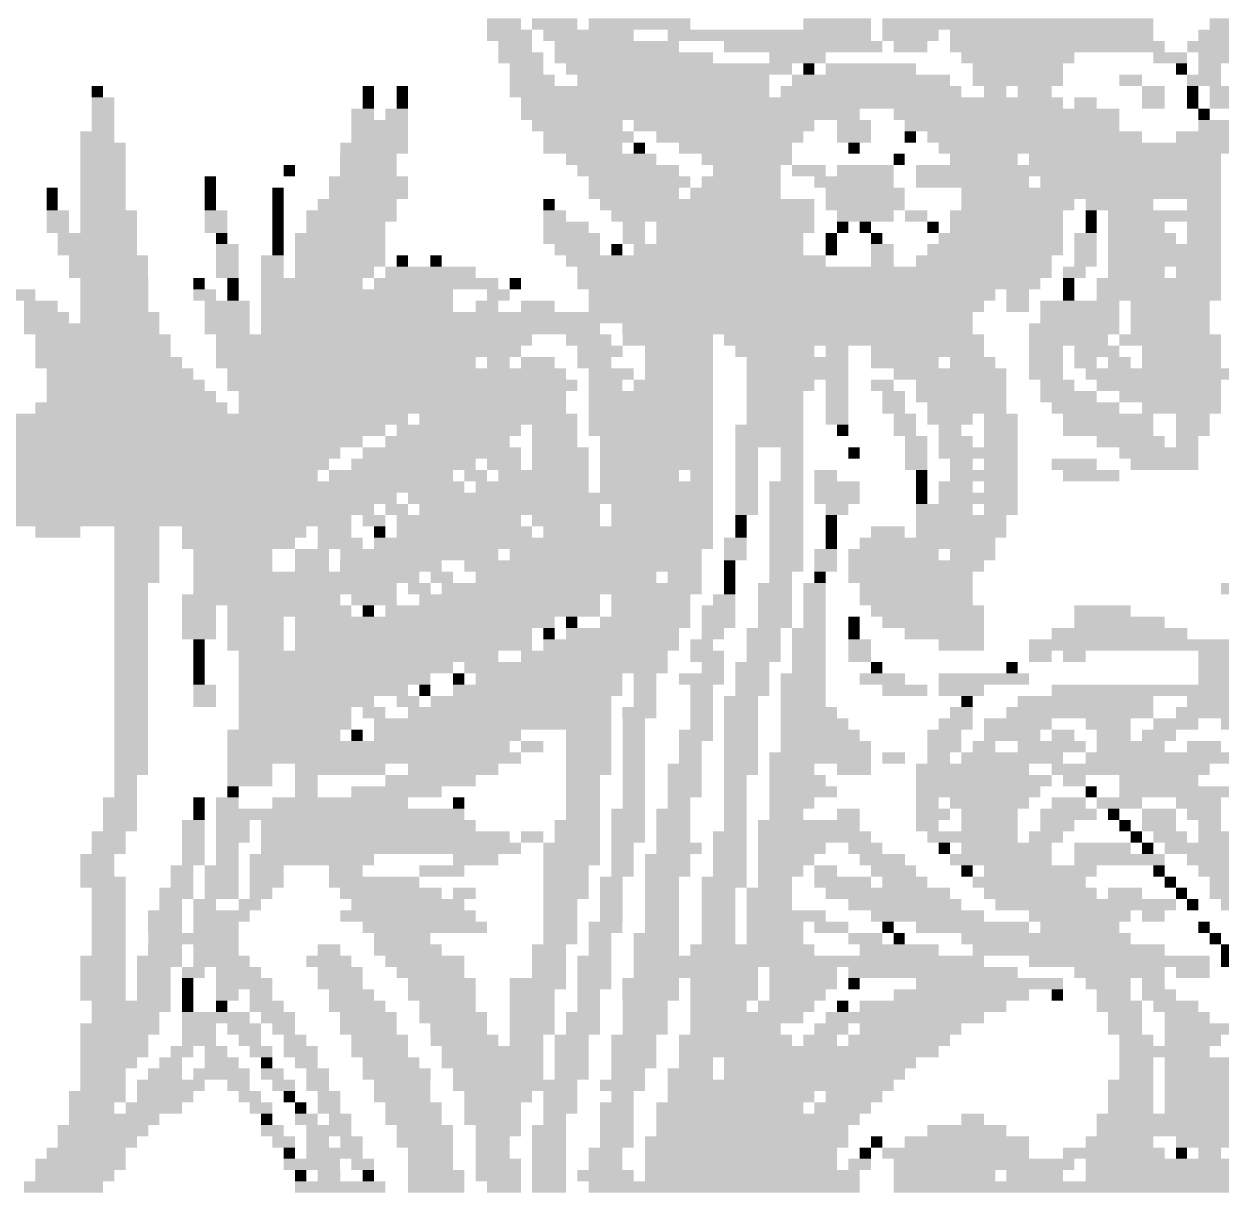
# Model space of a CAD drawing. Extents: x -3 to 225, y 0 to 143.
# Drawn here: x 143.072 to 147.111, y 9.408 to 13.333 of the extents above; entities that cross this region are included whole.
import ezdxf

# ---------------------------------------------------------------- set-up
doc = ezdxf.new("R2010")
doc.units = 0
doc.layers.add('121', color=1, linetype='CONTINUOUS')

# ---------------------------------------------------------------- blocks, each defined once
blk = doc.blocks.new('RECT')
blk.add_solid([(-0.5, -0.5), (0.5, -0.5), (-0.5, 0.5), (0.5, 0.5)])

msp = doc.modelspace()

# ---------------------------------------------------------------- block references
at = {"layer": '121', "yscale": 0.0381}
for p, xscale in [((144.6917, 13.3326), 0.1143), ((144.8632, 13.3326), 0.1524), ((145.1489, 13.3326), 0.3429), ((145.8157, 13.3326), 0.2286), ((146.4253, 13.3326), 0.9144), ((147.1492, 13.3326), 0.1524), ((144.7108, 13.2945), 0.1524), ((144.9775, 13.2945), 0.3048), ((145.5871, 13.2945), 0.6858), ((146.0633, 13.2945), 0.1905), ((146.5396, 13.2945), 0.6858), ((147.1111, 13.2945), 0.1524), ((144.7298, 13.2564), 0.1143), ((145.0727, 13.2564), 0.4191), ((145.7014, 13.2564), 0.5334), ((146.0633, 13.2564), 0.1143), ((146.5586, 13.2564), 0.7239), ((147.073, 13.2564), 0.1524), ((144.7489, 13.2183), 0.1524), ((145.1299, 13.2183), 0.5334), ((145.6823, 13.2183), 0.1905), ((146.4253, 13.2183), 0.381), ((146.9396, 13.2183), 0.1143), ((147.092, 13.2183), 0.1143), ((144.7679, 13.1802), 0.1143), ((145.2823, 13.1802), 0.762), ((145.7204, 13.1802), 0.0381), ((145.93, 13.1802), 0.3048), ((146.4253, 13.1802), 0.3048), ((146.9777, 13.1802), 0.0381), ((147.073, 13.1802), 0.0762), ((144.787, 13.1421), 0.1524), ((145.2632, 13.1421), 0.6477), ((145.93, 13.1421), 0.5334), ((146.4253, 13.1421), 0.3048), ((146.8063, 13.1421), 0.0762), ((147.0539, 13.1421), 0.1143), ((143.3201, 13.104), 0.0381), ((144.2345, 13.104), 0.0381), ((144.3488, 13.104), 0.0381), ((145.1489, 13.104), 0.8763), ((145.93, 13.104), 0.6096), ((146.3491, 13.104), 0.0762), ((146.4824, 13.104), 0.1143), ((146.8825, 13.104), 0.0762), ((147.0158, 13.104), 0.0381), ((147.1111, 13.104), 0.0762), ((143.3392, 13.0659), 0.0762), ((143.3392, 13.0278), 0.0762), ((144.2155, 13.0278), 0.0762), ((144.2345, 13.0659), 0.0381), ((144.3298, 13.0278), 0.0762), ((144.3488, 13.0659), 0.0381), ((145.6633, 13.0659), 1.8288), ((145.3204, 13.0278), 1.143), ((146.3872, 13.0278), 0.762), ((146.6539, 13.0659), 0.0762), ((146.8825, 13.0659), 0.0762), ((147.0158, 13.0659), 0.0381), ((147.0539, 13.0278), 0.0381), ((147.1111, 13.0659), 0.0762), ((143.3392, 12.9897), 0.0762), ((144.2726, 12.9897), 0.1905), ((144.9394, 12.9897), 0.3048), ((145.4347, 12.9897), 0.6096), ((145.8728, 12.9897), 0.1143), ((146.4062, 12.9897), 0.7239), ((147.092, 12.9897), 0.1143), ((143.3201, 12.9516), 0.1143), ((144.2726, 12.9516), 0.1905), ((144.9775, 12.9516), 0.3048), ((145.4537, 12.9516), 0.4953), ((145.8728, 12.9516), 0.1143), ((146.0633, 12.9516), 0.0381), ((146.4824, 12.9516), 0.7239), ((147.0539, 12.9516), 0.1905), ((143.3392, 12.9135), 0.1524), ((144.2536, 12.9135), 0.2286), ((144.9584, 12.9135), 0.2667), ((145.1489, 12.9135), 0.0381), ((145.4728, 12.9135), 0.381), ((145.8728, 12.9135), 0.0381), ((146.6539, 12.9135), 0.9906), ((143.3392, 12.8754), 0.1524), ((144.2345, 12.8754), 0.1905), ((145.0537, 12.8754), 0.3048), ((145.5109, 12.8754), 0.3048), ((146.0252, 12.8754), 0.0381), ((146.311, 12.8754), 0.2286), ((146.7872, 12.8754), 0.6477), ((143.3392, 12.8373), 0.1524), ((143.9678, 12.8373), 0.0381), ((144.2345, 12.8373), 0.1905), ((145.1108, 12.8373), 0.3429), ((145.5109, 12.8373), 0.2286), ((145.7204, 12.8373), 0.1143), ((145.9109, 12.8373), 0.1905), ((146.5967, 12.8373), 1.0287), ((143.3392, 12.7992), 0.1524), ((143.7011, 12.7992), 0.0381), ((144.2345, 12.7992), 0.2667), ((145.1489, 12.7992), 0.3429), ((145.4918, 12.7992), 0.2667), ((145.8728, 12.7992), 0.2667), ((146.2729, 12.7992), 0.381), ((146.8063, 12.7992), 0.6096), ((143.1677, 12.7611), 0.0381), ((143.3392, 12.7611), 0.1524), ((143.7011, 12.7611), 0.0381), ((143.9297, 12.7611), 0.0381), ((144.2345, 12.7611), 0.2667), ((145.1299, 12.7611), 0.3048), ((145.4728, 12.7611), 0.3048), ((145.9109, 12.7611), 0.2667), ((146.6729, 12.7611), 0.8763), ((143.1677, 12.723), 0.0381), ((143.3392, 12.723), 0.1524), ((143.7011, 12.723), 0.0381), ((143.9297, 12.723), 0.0381), ((144.1964, 12.723), 0.2667), ((144.8441, 12.723), 0.0381), ((145.3775, 12.723), 0.7239), ((145.9109, 12.723), 0.2667), ((146.4253, 12.723), 0.381), ((146.7682, 12.723), 0.2286), ((147.0539, 12.723), 0.1143), ((143.1868, 12.6849), 0.0762), ((143.3582, 12.6849), 0.1905), ((143.7202, 12.6849), 0.0762), ((143.9297, 12.6849), 0.0381), ((144.1774, 12.6849), 0.3048), ((144.8632, 12.6849), 0.0762), ((145.3966, 12.6849), 0.6858), ((145.9109, 12.6849), 0.1905), ((146.0824, 12.6849), 0.0762), ((146.3872, 12.6849), 0.381), ((146.6729, 12.6849), 0.0381), ((146.9206, 12.6849), 0.381), ((143.1868, 12.6468), 0.0762), ((143.3582, 12.6468), 0.1905), ((143.7202, 12.6468), 0.0762), ((143.9297, 12.6468), 0.0381), ((144.1583, 12.6468), 0.2667), ((144.9013, 12.6468), 0.1524), ((145.1299, 12.6468), 0.0762), ((145.4728, 12.6468), 0.5334), ((145.8347, 12.6468), 0.0381), ((145.9109, 12.6468), 0.0381), ((146.1395, 12.6468), 0.0381), ((146.3872, 12.6468), 0.381), ((146.6729, 12.6468), 0.0381), ((146.8253, 12.6468), 0.1905), ((147.0539, 12.6468), 0.1143), ((143.3201, 12.6087), 0.2667), ((143.7392, 12.6087), 0.0381), ((143.9297, 12.6087), 0.0381), ((144.1393, 12.6087), 0.3048), ((144.9203, 12.6087), 0.1905), ((145.1299, 12.6087), 0.0762), ((145.4537, 12.6087), 0.4953), ((145.7966, 12.6087), 0.0381), ((145.949, 12.6087), 0.0381), ((146.3681, 12.6087), 0.4191), ((146.6539, 12.6087), 0.0762), ((146.8444, 12.6087), 0.2286), ((147.0539, 12.6087), 0.1143), ((143.3201, 12.5706), 0.2667), ((143.7583, 12.5706), 0.0762), ((143.9297, 12.5706), 0.0381), ((144.1393, 12.5706), 0.3048), ((144.9394, 12.5706), 0.1524), ((145.0727, 12.5706), 0.0381), ((145.4156, 12.5706), 0.5715), ((145.7966, 12.5706), 0.0381), ((145.9681, 12.5706), 0.0762), ((146.3491, 12.5706), 0.4572), ((146.6539, 12.5706), 0.0762), ((146.9206, 12.5706), 0.381), ((143.3582, 12.5325), 0.2667), ((143.7583, 12.5325), 0.0762), ((143.9107, 12.5325), 0.0762), ((144.1393, 12.5325), 0.3048), ((144.3488, 12.5325), 0.0381), ((144.4631, 12.5325), 0.0381), ((145.3394, 12.5325), 0.8763), ((145.9681, 12.5325), 0.0762), ((146.311, 12.5325), 0.4572), ((146.6539, 12.5325), 0.0762), ((146.9206, 12.5325), 0.381), ((143.3582, 12.4944), 0.2667), ((143.7583, 12.4944), 0.0762), ((143.9107, 12.4944), 0.0762), ((144.1202, 12.4944), 0.2667), ((144.4441, 12.4944), 0.3048), ((145.7395, 12.4944), 1.6002), ((146.6158, 12.4944), 0.0762), ((146.8253, 12.4944), 0.1905), ((147.0349, 12.4944), 0.1524), ((143.3773, 12.4563), 0.2286), ((143.663, 12.4563), 0.0381), ((143.7773, 12.4563), 0.0381), ((144.044, 12.4563), 0.3429), ((144.4631, 12.4563), 0.4191), ((144.7298, 12.4563), 0.0381), ((145.7204, 12.4563), 1.5621), ((146.5967, 12.4563), 0.0381), ((146.9015, 12.4563), 0.4191), ((143.0725, 12.4182), 0.0762), ((143.1296, 12.3801), 0.1143), ((143.3773, 12.4182), 0.2286), ((143.3773, 12.3801), 0.2286), ((143.6821, 12.4182), 0.0762), ((143.7583, 12.3801), 0.1524), ((143.7773, 12.4182), 0.0381), ((144.1964, 12.4182), 0.6477), ((144.1964, 12.3801), 0.6477), ((144.6346, 12.3801), 0.0762), ((144.6727, 12.4182), 0.0762), ((144.806, 12.3801), 0.1143), ((145.6633, 12.4182), 1.3716), ((145.6442, 12.3801), 1.3335), ((146.4253, 12.4182), 0.0762), ((146.4253, 12.3801), 0.0762), ((146.6348, 12.3801), 0.2667), ((146.5967, 12.4182), 0.0381), ((146.9015, 12.4182), 0.4191), ((146.9396, 12.3801), 0.2667), ((143.1487, 12.342), 0.1524), ((143.3963, 12.342), 0.2667), ((143.7583, 12.342), 0.1524), ((145.0727, 12.342), 2.4003), ((146.6348, 12.342), 0.2667), ((146.9396, 12.342), 0.2667), ((143.3011, 12.3039), 0.4572), ((143.7583, 12.3039), 0.1524), ((144.4441, 12.3039), 1.143), ((145.6823, 12.3039), 1.1811), ((146.6158, 12.3039), 0.3048), ((146.9396, 12.3039), 0.2667), ((143.3392, 12.2658), 0.4572), ((144.2536, 12.2658), 1.0668), ((144.9775, 12.2658), 0.1524), ((145.2442, 12.2658), 0.3048), ((145.8728, 12.2658), 0.8763), ((146.5967, 12.2658), 0.2667), ((146.9396, 12.2658), 0.3429), ((143.3392, 12.2277), 0.4572), ((144.2345, 12.2277), 1.0287), ((145.0156, 12.2277), 0.1524), ((145.2823, 12.2277), 0.2286), ((145.6061, 12.2277), 0.2667), ((145.8157, 12.2277), 0.0762), ((146.1205, 12.2277), 0.381), ((146.5205, 12.2277), 0.1143), ((146.692, 12.2277), 0.1524), ((146.9777, 12.2277), 0.2667), ((143.3582, 12.1896), 0.4953), ((144.1583, 12.1896), 0.8763), ((144.6727, 12.1896), 0.0762), ((144.806, 12.1896), 0.1143), ((144.9965, 12.1896), 0.1143), ((145.2823, 12.1896), 0.2286), ((145.6823, 12.1896), 0.3429), ((146.0443, 12.1896), 0.2286), ((146.2729, 12.1896), 0.1524), ((146.5205, 12.1896), 0.1143), ((146.6539, 12.1896), 0.0762), ((146.7682, 12.1896), 0.0762), ((146.9777, 12.1896), 0.2667), ((143.3963, 12.1515), 0.4953), ((144.3298, 12.1515), 1.143), ((145.0537, 12.1515), 0.1524), ((145.2823, 12.1515), 0.2286), ((145.6823, 12.1515), 0.3429), ((146.1967, 12.1515), 0.381), ((146.5205, 12.1515), 0.1143), ((146.9015, 12.1515), 0.4953), ((143.4154, 12.1134), 0.5334), ((144.3488, 12.1134), 1.1811), ((145.0346, 12.1134), 0.1143), ((145.2632, 12.1134), 0.2667), ((145.6252, 12.1134), 0.2286), ((145.8157, 12.1134), 0.0762), ((145.9681, 12.1134), 0.0762), ((146.2348, 12.1134), 0.3048), ((146.5586, 12.1134), 0.1143), ((146.9015, 12.1134), 0.4191), ((143.4344, 12.0753), 0.5715), ((144.3488, 12.0753), 1.1049), ((145.187, 12.0753), 0.4191), ((145.6061, 12.0753), 0.1905), ((145.8157, 12.0753), 0.0762), ((146.0062, 12.0753), 0.0762), ((146.2348, 12.0753), 0.3048), ((146.5967, 12.0753), 0.1905), ((146.9396, 12.0753), 0.3429), ((143.4344, 12.0372), 0.6477), ((144.3488, 12.0372), 1.1049), ((145.187, 12.0372), 0.4191), ((145.6061, 12.0372), 0.1905), ((145.8157, 12.0372), 0.0762), ((146.0062, 12.0372), 0.0762), ((146.2538, 12.0372), 0.2667), ((146.6539, 12.0372), 0.2286), ((146.9777, 12.0372), 0.2667), ((143.3011, 11.9991), 2.1336), ((144.6727, 11.9991), 0.5334), ((145.187, 11.9991), 0.4191), ((145.6061, 11.9991), 0.1905), ((145.8157, 11.9991), 0.0762), ((146.0443, 11.9991), 0.0762), ((146.1967, 11.9991), 0.1524), ((146.3681, 11.9991), 0.1143), ((146.7301, 11.9991), 0.3048), ((147.0158, 11.9991), 0.1143), ((143.263, 11.961), 2.0574), ((144.5393, 11.961), 0.4191), ((144.8632, 11.961), 0.1524), ((145.187, 11.961), 0.4191), ((145.5871, 11.961), 0.2286), ((145.8347, 11.961), 0.0381), ((146.0443, 11.961), 0.0762), ((146.1967, 11.961), 0.0762), ((146.3681, 11.961), 0.1143), ((146.7301, 11.961), 0.3048), ((147.0158, 11.961), 0.1143), ((143.2249, 11.9229), 1.9812), ((144.5012, 11.9229), 0.4191), ((144.8632, 11.9229), 0.1524), ((145.2061, 11.9229), 0.381), ((145.5871, 11.9229), 0.2286), ((146.0824, 11.9229), 0.0762), ((146.2157, 11.9229), 0.1143), ((146.3681, 11.9229), 0.1143), ((146.8063, 11.9229), 0.2286), ((146.9968, 11.9229), 0.0762), ((143.263, 11.8848), 1.7526), ((144.4822, 11.8848), 0.5334), ((144.8822, 11.8848), 0.1905), ((145.2061, 11.8848), 0.381), ((145.5109, 11.8848), 0.0762), ((145.6633, 11.8848), 0.0762), ((145.8728, 11.8848), 0.0381), ((146.0824, 11.8848), 0.0762), ((146.2919, 11.8848), 0.2667), ((146.9015, 11.8848), 0.2667), ((143.1868, 11.8467), 1.8288), ((144.3869, 11.8467), 0.4191), ((144.6917, 11.8467), 0.1143), ((144.8822, 11.8467), 0.1905), ((145.2061, 11.8467), 0.381), ((145.5109, 11.8467), 0.0762), ((145.6633, 11.8467), 0.0762), ((146.0824, 11.8467), 0.0762), ((146.2348, 11.8467), 0.0762), ((146.3681, 11.8467), 0.1143), ((146.6158, 11.8467), 0.1524), ((146.9206, 11.8467), 0.2286), ((143.1106, 11.8086), 1.905), ((144.3107, 11.8086), 0.4191), ((144.5965, 11.8086), 0.0762), ((144.8251, 11.8086), 0.3048), ((145.1489, 11.8086), 0.2667), ((145.3585, 11.8086), 0.0762), ((145.5109, 11.8086), 0.0762), ((145.6633, 11.8086), 0.0762), ((145.7776, 11.8086), 0.0762), ((146.1014, 11.8086), 0.0381), ((146.311, 11.8086), 0.2286), ((146.6729, 11.8086), 0.1905), ((143.3582, 11.7705), 2.4003), ((144.787, 11.7705), 0.381), ((145.2061, 11.7705), 0.381), ((145.5109, 11.7705), 0.0762), ((145.6442, 11.7705), 0.1143), ((145.8157, 11.7705), 0.1524), ((146.1014, 11.7705), 0.0381), ((146.2157, 11.7705), 0.1143), ((146.3681, 11.7705), 0.1143), ((143.263, 11.7324), 2.1336), ((143.2249, 11.6943), 2.0574), ((144.3298, 11.6943), 0.0762), ((144.8822, 11.7324), 1.0287), ((144.7108, 11.6943), 0.6096), ((145.2251, 11.6943), 0.3429), ((145.5109, 11.7324), 0.0762), ((145.5109, 11.6943), 0.0762), ((145.6442, 11.7324), 0.1143), ((145.6442, 11.6943), 0.1143), ((145.8157, 11.7324), 0.1524), ((145.8157, 11.6943), 0.0762), ((146.1014, 11.7324), 0.0381), ((146.1776, 11.6943), 0.1905), ((146.2919, 11.7324), 0.2667), ((146.3681, 11.6943), 0.1143), ((143.1868, 11.6562), 1.9812), ((144.2536, 11.6562), 0.0762), ((144.5393, 11.6562), 0.4191), ((144.9013, 11.6562), 0.2286), ((145.2251, 11.6562), 0.3429), ((145.4918, 11.6562), 0.0381), ((145.6442, 11.6562), 0.1143), ((145.7966, 11.6562), 0.0381), ((146.2348, 11.6562), 0.3048), ((143.1868, 11.6181), 0.1524), ((143.4535, 11.6181), 0.1524), ((143.8154, 11.6181), 0.4191), ((144.1202, 11.6181), 0.1143), ((144.2726, 11.6181), 0.0381), ((144.5584, 11.6181), 0.4572), ((145.1108, 11.6181), 0.5715), ((145.4918, 11.6181), 0.0381), ((145.6442, 11.6181), 0.1143), ((145.7966, 11.6181), 0.0381), ((145.9871, 11.6181), 0.1143), ((146.2348, 11.6181), 0.3048), ((143.4535, 11.58), 0.1524), ((143.7964, 11.58), 0.381), ((144.1393, 11.58), 0.1524), ((144.8251, 11.58), 1.143), ((145.4728, 11.58), 0.0762), ((145.6442, 11.58), 0.1143), ((145.7966, 11.58), 0.0381), ((146.1205, 11.58), 0.4572), ((143.4535, 11.5419), 0.1524), ((143.7773, 11.5419), 0.2667), ((144.044, 11.5419), 0.1143), ((144.406, 11.5419), 0.5334), ((145.0346, 11.5419), 0.6477), ((145.4728, 11.5419), 0.0762), ((145.6442, 11.5419), 0.1143), ((145.7776, 11.5419), 0.0762), ((146.0062, 11.5419), 0.3048), ((146.2729, 11.5419), 0.1524), ((143.4535, 11.5038), 0.1524), ((143.7773, 11.5038), 0.2667), ((144.044, 11.5038), 0.1143), ((144.3107, 11.5038), 0.3429), ((144.9584, 11.5038), 0.8001), ((145.4537, 11.5038), 0.0381), ((145.6442, 11.5038), 0.1143), ((145.7776, 11.5038), 0.0762), ((146.0824, 11.5038), 0.4572), ((143.4535, 11.4657), 0.1524), ((144.025, 11.4657), 0.762), ((144.4822, 11.4657), 0.0762), ((144.9013, 11.4657), 0.6096), ((145.3013, 11.4657), 0.1143), ((145.4537, 11.4657), 0.0381), ((145.6252, 11.4657), 0.0762), ((145.7585, 11.4657), 0.0381), ((146.0633, 11.4657), 0.4191), ((143.4344, 11.4276), 0.1143), ((143.9869, 11.4276), 0.6858), ((144.406, 11.4276), 0.0762), ((144.9203, 11.4276), 0.8763), ((145.4537, 11.4276), 0.0381), ((145.6061, 11.4276), 0.1143), ((145.7395, 11.4276), 0.0762), ((146.0824, 11.4276), 0.381), ((148.0255, 11.4276), 1.8288), ((143.4344, 11.3895), 0.1143), ((143.8726, 11.3895), 0.5334), ((144.2536, 11.3895), 0.1524), ((144.7108, 11.3895), 0.6096), ((145.187, 11.3895), 0.2667), ((145.4347, 11.3895), 0.0762), ((145.6061, 11.3895), 0.1143), ((145.7395, 11.3895), 0.0762), ((146.0824, 11.3895), 0.381), ((143.4344, 11.3514), 0.1143), ((143.663, 11.3514), 0.1143), ((143.9678, 11.3514), 0.4191), ((144.2345, 11.3514), 0.0381), ((144.6536, 11.3514), 0.7239), ((145.187, 11.3514), 0.2667), ((145.4156, 11.3514), 0.1143), ((145.6061, 11.3514), 0.1143), ((145.7395, 11.3514), 0.0762), ((146.1205, 11.3514), 0.381), ((146.711, 11.3514), 0.1905), ((143.4344, 11.3133), 0.1143), ((143.663, 11.3133), 0.1143), ((143.8535, 11.3133), 0.1905), ((144.425, 11.3133), 0.8763), ((144.9203, 11.3133), 0.0381), ((145.168, 11.3133), 0.3048), ((145.4156, 11.3133), 0.1143), ((145.6061, 11.3133), 0.1143), ((145.7395, 11.3133), 0.0762), ((145.8728, 11.3133), 0.0381), ((146.1395, 11.3133), 0.3429), ((146.7682, 11.3133), 0.3048), ((143.4344, 11.2752), 0.1143), ((143.663, 11.2752), 0.1143), ((143.8535, 11.2752), 0.1905), ((144.3869, 11.2752), 0.8001), ((144.8441, 11.2752), 0.0381), ((145.0918, 11.2752), 0.381), ((145.3966, 11.2752), 0.0762), ((145.568, 11.2752), 0.1143), ((145.7204, 11.2752), 0.1143), ((145.8728, 11.2752), 0.0381), ((146.1776, 11.2752), 0.2667), ((146.7682, 11.2752), 0.4572), ((143.4344, 11.2371), 0.1143), ((143.663, 11.2371), 0.0381), ((143.8535, 11.2371), 0.1905), ((144.3869, 11.2371), 0.8001), ((145.0537, 11.2371), 0.4572), ((145.3585, 11.2371), 0.0762), ((145.568, 11.2371), 0.1143), ((145.7204, 11.2371), 0.1143), ((145.8919, 11.2371), 0.0762), ((146.2348, 11.2371), 0.1524), ((147.7588, 11.2371), 2.5908), ((143.4344, 11.199), 0.1143), ((143.663, 11.199), 0.0381), ((144.2345, 11.199), 0.8763), ((144.9965, 11.199), 0.4953), ((145.3775, 11.199), 0.1143), ((145.568, 11.199), 0.1143), ((145.7204, 11.199), 0.1143), ((145.8919, 11.199), 0.0762), ((146.5015, 11.199), 0.0762), ((146.6158, 11.199), 0.0762), ((147.8921, 11.199), 1.7145), ((143.4344, 11.1609), 0.1143), ((143.663, 11.1609), 0.0381), ((144.1583, 11.1609), 0.7239), ((144.9013, 11.1609), 0.6858), ((145.3966, 11.1609), 0.0762), ((145.5299, 11.1609), 0.1143), ((145.7204, 11.1609), 0.1143), ((145.949, 11.1609), 0.0381), ((146.4062, 11.1609), 0.0381), ((147.473, 11.1609), 0.8763), ((143.4344, 11.1228), 0.1143), ((143.663, 11.1228), 0.0381), ((144.1202, 11.1228), 0.6477), ((144.5393, 11.1228), 0.0381), ((144.8441, 11.1228), 0.4953), ((145.168, 11.1228), 0.0762), ((145.3585, 11.1228), 0.1524), ((145.5299, 11.1228), 0.1143), ((145.7014, 11.1228), 0.1524), ((145.9681, 11.1228), 0.1524), ((146.311, 11.1228), 0.3048), ((147.473, 11.1228), 0.8763), ((143.4344, 11.0847), 0.1143), ((143.6821, 11.0847), 0.0762), ((144.0821, 11.0847), 0.5715), ((144.425, 11.0847), 0.0381), ((144.806, 11.0847), 0.5715), ((145.168, 11.0847), 0.0762), ((145.3585, 11.0847), 0.0762), ((145.5299, 11.0847), 0.1143), ((145.7014, 11.0847), 0.1524), ((146.0443, 11.0847), 0.1524), ((146.2348, 11.0847), 0.1524), ((146.9587, 11.0847), 0.8382), ((143.4344, 11.0466), 0.1143), ((143.4344, 11.0085), 0.1143), ((143.6821, 11.0466), 0.0762), ((144.025, 11.0466), 0.4572), ((143.9869, 11.0085), 0.381), ((144.2536, 11.0085), 0.0762), ((144.3679, 11.0466), 0.0762), ((144.7108, 11.0085), 0.6858), ((144.7489, 11.0466), 0.6096), ((145.1489, 11.0085), 0.1143), ((145.168, 11.0466), 0.0762), ((145.3585, 11.0466), 0.0762), ((145.3585, 11.0085), 0.0762), ((145.4918, 11.0466), 0.1143), ((145.4918, 11.0085), 0.1143), ((145.7014, 11.0466), 0.1524), ((145.7204, 11.0085), 0.1905), ((146.2348, 11.0085), 0.0762), ((146.2538, 11.0466), 0.0381), ((146.6348, 11.0085), 0.4953), ((146.6539, 11.0466), 0.4572), ((147.4349, 11.0085), 0.9525), ((147.2063, 11.0466), 0.4191), ((143.4344, 10.9704), 0.1143), ((143.9869, 10.9704), 0.381), ((144.6536, 10.9704), 0.8001), ((145.1299, 10.9704), 0.0762), ((145.3585, 10.9704), 0.0762), ((145.4918, 10.9704), 0.1143), ((145.7395, 10.9704), 0.2286), ((146.2157, 10.9704), 0.1143), ((146.4253, 10.9704), 0.2286), ((146.7301, 10.9704), 0.1524), ((146.9587, 10.9704), 0.1524), ((147.5111, 10.9704), 0.8001), ((143.4344, 10.9323), 0.1143), ((143.9488, 10.9323), 0.381), ((144.1964, 10.9323), 0.0381), ((144.5012, 10.9323), 0.4953), ((144.9775, 10.9323), 0.1524), ((145.1299, 10.9323), 0.0762), ((145.3394, 10.9323), 0.1143), ((145.4918, 10.9323), 0.1143), ((145.7585, 10.9323), 0.2667), ((146.1776, 10.9323), 0.1143), ((146.4062, 10.9323), 0.1905), ((146.5777, 10.9323), 0.0762), ((146.7491, 10.9323), 0.1143), ((146.9015, 10.9323), 0.1143), ((143.4344, 10.8942), 0.1143), ((144.2345, 10.8942), 0.9525), ((144.787, 10.8942), 0.0762), ((144.9775, 10.8942), 0.1524), ((145.1299, 10.8942), 0.0762), ((145.3204, 10.8942), 0.0762), ((145.4918, 10.8942), 0.1143), ((145.7776, 10.8942), 0.3048), ((146.1776, 10.8942), 0.1143), ((146.311, 10.8942), 0.0762), ((146.5396, 10.8942), 0.2286), ((146.8063, 10.8942), 0.2286), ((147.0539, 10.8942), 0.1143), ((143.4344, 10.8561), 0.1143), ((144.2536, 10.8561), 0.9906), ((144.9775, 10.8561), 0.1524), ((145.1299, 10.8561), 0.0762), ((145.3204, 10.8561), 0.0762), ((145.4918, 10.8561), 0.1143), ((145.7585, 10.8561), 0.3429), ((146.0062, 10.8561), 0.0762), ((146.1586, 10.8561), 0.0762), ((146.4062, 10.8561), 0.3429), ((146.9015, 10.8561), 0.4953), ((143.4344, 10.818), 0.1143), ((143.8345, 10.818), 0.1524), ((144.1393, 10.818), 0.3048), ((144.5203, 10.818), 0.3048), ((144.9775, 10.818), 0.1524), ((145.1299, 10.818), 0.0762), ((145.3013, 10.818), 0.1143), ((145.4918, 10.818), 0.1143), ((145.6633, 10.818), 0.1524), ((145.8728, 10.818), 0.1143), ((146.2729, 10.818), 0.381), ((146.8063, 10.818), 0.5334), ((143.4154, 10.7799), 0.0762), ((143.8345, 10.7799), 0.1524), ((144.025, 10.7799), 0.0762), ((144.4441, 10.7799), 0.3048), ((144.9584, 10.7799), 0.1143), ((145.1299, 10.7799), 0.0762), ((145.3013, 10.7799), 0.1143), ((145.4728, 10.7799), 0.0762), ((145.6823, 10.7799), 0.1905), ((146.311, 10.7799), 0.4572), ((146.6158, 10.7799), 0.0762), ((146.9015, 10.7799), 0.2667), ((143.4154, 10.7418), 0.0762), ((143.7773, 10.7418), 0.0381), ((144.025, 10.7418), 0.0762), ((144.3298, 10.7418), 0.3048), ((144.9584, 10.7418), 0.1143), ((145.1299, 10.7418), 0.0762), ((145.3013, 10.7418), 0.1143), ((145.4728, 10.7418), 0.0762), ((145.7014, 10.7418), 0.2286), ((146.2919, 10.7418), 0.4191), ((146.6729, 10.7418), 0.0381), ((146.9587, 10.7418), 0.381), ((143.3963, 10.7037), 0.1143), ((143.663, 10.7037), 0.0381), ((143.7583, 10.7037), 0.0762), ((144.1393, 10.7037), 0.4572), ((144.5393, 10.7037), 0.0381), ((144.9584, 10.7037), 0.1143), ((145.1299, 10.7037), 0.0762), ((145.2823, 10.7037), 0.0762), ((145.4728, 10.7037), 0.0762), ((145.6633, 10.7037), 0.1524), ((146.1205, 10.7037), 0.0762), ((146.33, 10.7037), 0.2667), ((146.5967, 10.7037), 0.1143), ((146.7682, 10.7037), 0.1524), ((147.0349, 10.7037), 0.1524), ((143.3963, 10.6656), 0.1143), ((143.663, 10.6656), 0.0381), ((144.1393, 10.6656), 0.8382), ((144.9584, 10.6656), 0.1143), ((145.1108, 10.6656), 0.1143), ((145.2632, 10.6656), 0.1143), ((145.4728, 10.6656), 0.0762), ((145.6442, 10.6656), 0.1143), ((145.8538, 10.6656), 0.0762), ((146.1395, 10.6656), 0.1143), ((146.33, 10.6656), 0.1905), ((146.5967, 10.6656), 0.1905), ((146.7491, 10.6656), 0.0381), ((146.9015, 10.6656), 0.1143), ((147.0539, 10.6656), 0.1143), ((143.3963, 10.6275), 0.1143), ((143.644, 10.6275), 0.0762), ((143.7773, 10.6275), 0.1143), ((144.2345, 10.6275), 0.7239), ((144.9394, 10.6275), 0.1524), ((145.1108, 10.6275), 0.1143), ((145.2632, 10.6275), 0.1143), ((145.4728, 10.6275), 0.0762), ((145.7204, 10.6275), 0.3429), ((146.1205, 10.6275), 0.0762), ((146.33, 10.6275), 0.1905), ((146.5586, 10.6275), 0.1143), ((146.7872, 10.6275), 0.0381), ((146.9015, 10.6275), 0.1143), ((147.073, 10.6275), 0.0762), ((143.3582, 10.5894), 0.1143), ((143.644, 10.5894), 0.0762), ((143.7773, 10.5894), 0.1143), ((144.2917, 10.5894), 0.8382), ((144.787, 10.5894), 0.0762), ((144.9394, 10.5894), 0.1524), ((145.1108, 10.5894), 0.1143), ((145.2632, 10.5894), 0.1143), ((145.4537, 10.5894), 0.1143), ((145.7395, 10.5894), 0.381), ((146.2729, 10.5894), 0.3048), ((146.5205, 10.5894), 0.1143), ((146.8253, 10.5894), 0.0381), ((146.9396, 10.5894), 0.1143), ((147.1682, 10.5894), 0.2667), ((143.3582, 10.5513), 0.1143), ((143.644, 10.5513), 0.0762), ((143.7583, 10.5513), 0.0762), ((144.3107, 10.5513), 0.8763), ((144.9203, 10.5513), 0.1905), ((145.0918, 10.5513), 0.0762), ((145.2823, 10.5513), 0.1524), ((145.4537, 10.5513), 0.1143), ((145.6633, 10.5513), 0.2286), ((145.9109, 10.5513), 0.1143), ((146.1776, 10.5513), 0.0381), ((146.3872, 10.5513), 0.3048), ((146.711, 10.5513), 0.1905), ((146.8634, 10.5513), 0.0381), ((147.0539, 10.5513), 0.2667), ((143.3201, 10.5132), 0.1143), ((143.644, 10.5132), 0.0762), ((143.7583, 10.5132), 0.0762), ((144.044, 10.5132), 0.4191), ((144.5965, 10.5132), 0.1524), ((144.9203, 10.5132), 0.1905), ((145.0918, 10.5132), 0.0762), ((145.2442, 10.5132), 0.1524), ((145.4537, 10.5132), 0.1143), ((145.6442, 10.5132), 0.1905), ((145.9681, 10.5132), 0.1524), ((146.3681, 10.5132), 0.3429), ((146.7682, 10.5132), 0.3048), ((147.092, 10.5132), 0.1905), ((143.3201, 10.4751), 0.1143), ((143.6059, 10.4751), 0.0762), ((143.7392, 10.4751), 0.1143), ((143.8916, 10.4751), 0.1143), ((144.1583, 10.4751), 0.1143), ((144.4822, 10.4751), 0.1524), ((144.9013, 10.4751), 0.1524), ((145.0918, 10.4751), 0.0762), ((145.2442, 10.4751), 0.1524), ((145.4537, 10.4751), 0.1143), ((145.6252, 10.4751), 0.1524), ((145.7776, 10.4751), 0.0762), ((146.0062, 10.4751), 0.1524), ((146.2538, 10.4751), 0.0381), ((146.5015, 10.4751), 0.381), ((146.9015, 10.4751), 0.0381), ((147.1682, 10.4751), 0.2667), ((143.3392, 10.437), 0.1524), ((143.6059, 10.437), 0.0762), ((143.7392, 10.437), 0.1143), ((143.8916, 10.437), 0.1143), ((144.2536, 10.437), 0.3048), ((144.9013, 10.437), 0.1524), ((145.0537, 10.437), 0.0762), ((145.2251, 10.437), 0.1143), ((145.4347, 10.437), 0.1524), ((145.6061, 10.437), 0.1143), ((145.8347, 10.437), 0.1905), ((146.0443, 10.437), 0.1524), ((146.4634, 10.437), 0.381), ((146.9396, 10.437), 0.0381), ((147.1873, 10.437), 0.2286), ((143.3582, 10.3989), 0.1143), ((143.3582, 10.3608), 0.1143), ((143.5868, 10.3989), 0.1143), ((143.5678, 10.3608), 0.0762), ((143.6821, 10.3608), 0.0762), ((143.7392, 10.3989), 0.1143), ((143.8345, 10.3608), 0.0762), ((143.8726, 10.3989), 0.0762), ((144.3107, 10.3989), 0.3429), ((144.3679, 10.3608), 0.381), ((144.5584, 10.3989), 0.0762), ((144.9013, 10.3989), 0.1524), ((144.8822, 10.3608), 0.1143), ((145.0537, 10.3989), 0.0762), ((145.0537, 10.3608), 0.0762), ((145.2251, 10.3989), 0.1143), ((145.2251, 10.3608), 0.1143), ((145.4156, 10.3989), 0.1143), ((145.4156, 10.3608), 0.1143), ((145.5871, 10.3989), 0.1524), ((145.5871, 10.3608), 0.1524), ((145.9871, 10.3989), 0.4191), ((146.0443, 10.3608), 0.381), ((146.5015, 10.3989), 0.381), ((146.6539, 10.3608), 0.6096), ((146.7872, 10.3989), 0.1143), ((146.9777, 10.3989), 0.0381), ((147.0158, 10.3608), 0.0381), ((147.1492, 10.3989), 0.1524), ((147.2254, 10.3608), 0.2286), ((143.3582, 10.3227), 0.1143), ((143.5487, 10.3227), 0.1143), ((143.7392, 10.3227), 0.1905), ((144.3679, 10.3227), 0.4572), ((144.8822, 10.3227), 0.1143), ((145.0537, 10.3227), 0.0762), ((145.2251, 10.3227), 0.1143), ((145.4156, 10.3227), 0.1143), ((145.6442, 10.3227), 0.2667), ((146.1205, 10.3227), 0.381), ((146.6348, 10.3227), 0.3429), ((146.8825, 10.3227), 0.0762), ((143.3582, 10.2846), 0.1143), ((143.5487, 10.2846), 0.1143), ((143.7202, 10.2846), 0.1524), ((144.425, 10.2846), 0.4191), ((144.8822, 10.2846), 0.1143), ((145.0346, 10.2846), 0.1143), ((145.2251, 10.2846), 0.1143), ((145.4156, 10.2846), 0.1143), ((145.6061, 10.2846), 0.1905), ((145.7966, 10.2846), 0.1143), ((145.9871, 10.2846), 0.0381), ((146.2729, 10.2846), 0.381), ((146.6348, 10.2846), 0.2667), ((147.0539, 10.2846), 0.0381), ((143.3582, 10.2465), 0.1143), ((143.644, 10.2465), 0.3048), ((144.3488, 10.2465), 0.1905), ((144.8822, 10.2465), 0.1143), ((145.0156, 10.2465), 0.0762), ((145.2061, 10.2465), 0.1524), ((145.4156, 10.2465), 0.1143), ((145.6061, 10.2465), 0.1905), ((145.9109, 10.2465), 0.1143), ((146.0252, 10.2465), 0.0381), ((146.5205, 10.2465), 0.5715), ((147.092, 10.2465), 0.0381), ((143.3582, 10.2084), 0.1143), ((143.5487, 10.2084), 0.1143), ((143.7202, 10.2084), 0.1524), ((144.1012, 10.2084), 0.0762), ((144.3679, 10.2084), 0.2286), ((144.8441, 10.2084), 0.1143), ((145.0156, 10.2084), 0.0762), ((145.2061, 10.2084), 0.1524), ((145.5299, 10.2084), 0.4191), ((146.0252, 10.2084), 0.2667), ((146.5967, 10.2084), 0.6477), ((147.1301, 10.2084), 0.0381), ((143.3392, 10.1703), 0.1524), ((143.5297, 10.1703), 0.1524), ((143.7392, 10.1703), 0.1905), ((144.1012, 10.1703), 0.1524), ((144.425, 10.1703), 0.2667), ((144.8441, 10.1703), 0.1143), ((144.9965, 10.1703), 0.1143), ((145.7204, 10.1703), 1.1811), ((146.7682, 10.1703), 0.6096), ((147.1301, 10.1703), 0.0381), ((143.3392, 10.1322), 0.1524), ((143.5106, 10.1322), 0.1143), ((143.644, 10.1322), 0.0762), ((143.7964, 10.1322), 0.1524), ((144.1393, 10.1322), 0.1524), ((144.4441, 10.1322), 0.2286), ((144.8441, 10.1322), 0.1143), ((144.9965, 10.1322), 0.1143), ((145.3394, 10.1322), 0.4191), ((145.7014, 10.1322), 0.2286), ((146.1395, 10.1322), 0.5715), ((146.7682, 10.1322), 0.3048), ((147.0158, 10.1322), 0.1143), ((143.3392, 10.0941), 0.1524), ((143.5106, 10.0941), 0.1143), ((143.6249, 10.0941), 0.0381), ((143.8154, 10.0941), 0.1905), ((144.1393, 10.0941), 0.1524), ((144.4822, 10.0941), 0.2286), ((144.806, 10.0941), 0.1905), ((144.9965, 10.0941), 0.1143), ((145.187, 10.0941), 0.1905), ((145.4347, 10.0941), 0.2286), ((145.7014, 10.0941), 0.2286), ((145.8728, 10.0941), 0.0381), ((146.33, 10.0941), 0.4953), ((146.7301, 10.0941), 0.1524), ((146.8825, 10.0941), 0.0762), ((143.3392, 10.056), 0.1524), ((143.5106, 10.056), 0.1143), ((143.6249, 10.056), 0.0381), ((143.7583, 10.056), 0.0762), ((143.8726, 10.056), 0.0762), ((144.1774, 10.056), 0.1524), ((144.4822, 10.056), 0.2286), ((144.787, 10.056), 0.1524), ((144.9775, 10.056), 0.0762), ((145.187, 10.056), 0.1905), ((145.4347, 10.056), 0.2286), ((145.6823, 10.056), 0.1905), ((146.2348, 10.056), 0.4572), ((146.5586, 10.056), 0.0381), ((146.7491, 10.056), 0.1143), ((146.9015, 10.056), 0.1143), ((143.4344, 10.0179), 0.2667), ((143.6249, 10.0179), 0.0381), ((143.7392, 10.0179), 0.0381), ((143.8916, 10.0179), 0.1143), ((144.1964, 10.0179), 0.1905), ((144.5012, 10.0179), 0.1905), ((144.787, 10.0179), 0.1524), ((144.9775, 10.0179), 0.0762), ((145.168, 10.0179), 0.1524), ((145.4156, 10.0179), 0.1905), ((145.6442, 10.0179), 0.1905), ((145.8347, 10.0179), 0.0381), ((146.1395, 10.0179), 0.4953), ((146.7682, 10.0179), 0.1524), ((146.9587, 10.0179), 0.1524), ((143.4154, 9.9798), 0.2286), ((143.7202, 9.9798), 0.2286), ((143.9297, 9.9798), 0.1143), ((144.2345, 9.9798), 0.1905), ((144.5203, 9.9798), 0.2286), ((144.787, 9.9798), 0.1524), ((144.9584, 9.9798), 0.1143), ((145.168, 9.9798), 0.1524), ((145.5109, 9.9798), 0.381), ((146.0443, 9.9798), 0.5334), ((146.7872, 9.9798), 0.1143), ((146.9968, 9.9798), 0.1524), ((143.3963, 9.9417), 0.2667), ((143.663, 9.9417), 0.1143), ((143.8154, 9.9417), 0.1143), ((143.9488, 9.9417), 0.0762), ((144.2345, 9.9417), 0.1905), ((144.5393, 9.9417), 0.1905), ((144.787, 9.9417), 0.1524), ((144.9584, 9.9417), 0.1143), ((145.168, 9.9417), 0.1524), ((145.4728, 9.9417), 0.3048), ((145.7966, 9.9417), 0.1143), ((146.0633, 9.9417), 0.3429), ((146.7872, 9.9417), 0.1143), ((147.0349, 9.9417), 0.2286), ((143.3773, 9.9036), 0.2286), ((143.663, 9.9036), 0.1143), ((143.8345, 9.9036), 0.0762), ((143.9869, 9.9036), 0.0762), ((144.2726, 9.9036), 0.1905), ((144.5584, 9.9036), 0.2286), ((144.7679, 9.9036), 0.1143), ((144.9203, 9.9036), 0.1143), ((145.1299, 9.9036), 0.1524), ((145.4728, 9.9036), 0.381), ((145.7585, 9.9036), 0.1143), ((146.0252, 9.9036), 0.3429), ((146.8253, 9.9036), 0.1143), ((147.0158, 9.9036), 0.1905), ((143.3773, 9.8655), 0.2286), ((143.6059, 9.8655), 0.0762), ((143.7202, 9.8655), 0.0762), ((143.8726, 9.8655), 0.0762), ((144.0059, 9.8655), 0.1143), ((144.2726, 9.8655), 0.1905), ((144.6536, 9.8655), 0.3429), ((144.9203, 9.8655), 0.1143), ((145.1299, 9.8655), 0.1524), ((145.7204, 9.8655), 0.8763), ((146.9206, 9.8655), 0.3048), ((143.3582, 9.8274), 0.1905), ((143.5678, 9.8274), 0.0762), ((143.7392, 9.8274), 0.1143), ((143.8916, 9.8274), 0.0381), ((144.025, 9.8274), 0.0762), ((144.3107, 9.8274), 0.1905), ((144.6536, 9.8274), 0.3429), ((144.9203, 9.8274), 0.1143), ((145.1299, 9.8274), 0.1524), ((145.3394, 9.8274), 0.1143), ((145.7585, 9.8274), 0.6477), ((146.8253, 9.8274), 0.1143), ((147.6254, 9.8274), 1.4097), ((143.3392, 9.7893), 0.1524), ((143.5487, 9.7893), 0.1143), ((143.7392, 9.7893), 0.1905), ((143.9107, 9.7893), 0.0762), ((144.0631, 9.7893), 0.0762), ((144.3298, 9.7893), 0.2286), ((144.6727, 9.7893), 0.3048), ((144.9203, 9.7893), 0.1143), ((145.1108, 9.7893), 0.1143), ((145.3204, 9.7893), 0.1524), ((145.7395, 9.7893), 0.6096), ((146.8253, 9.7893), 0.1143), ((147.7588, 9.7893), 1.6764), ((143.3392, 9.7512), 0.1524), ((143.5678, 9.7512), 0.2286), ((143.7964, 9.7512), 0.0762), ((143.9488, 9.7512), 0.0762), ((144.0631, 9.7512), 0.0762), ((144.3488, 9.7512), 0.1905), ((144.7298, 9.7512), 0.4191), ((145.0918, 9.7512), 0.1524), ((145.6252, 9.7512), 0.762), ((146.8063, 9.7512), 0.1524), ((147.7588, 9.7512), 1.6764), ((143.3201, 9.7131), 0.1905), ((143.3011, 9.675), 0.1524), ((143.5106, 9.675), 0.1905), ((143.5487, 9.7131), 0.1905), ((143.8345, 9.7131), 0.0762), ((143.8726, 9.675), 0.0762), ((143.9678, 9.7131), 0.0381), ((144.0059, 9.675), 0.0381), ((144.1012, 9.7131), 0.0762), ((144.1012, 9.675), 0.0762), ((144.3488, 9.7131), 0.1905), ((144.3869, 9.675), 0.1905), ((144.6727, 9.7131), 0.2286), ((144.6536, 9.675), 0.1905), ((144.8822, 9.7131), 0.1143), ((144.8822, 9.675), 0.1143), ((145.0727, 9.675), 0.1143), ((145.0918, 9.7131), 0.0762), ((145.4537, 9.675), 0.4953), ((145.4918, 9.7131), 0.4953), ((145.8347, 9.675), 0.1905), ((145.8728, 9.7131), 0.1905), ((146.8063, 9.7131), 0.1524), ((146.8063, 9.675), 0.1524), ((147.2635, 9.7131), 0.6858), ((147.2635, 9.675), 0.6858), ((143.3773, 9.6369), 0.3048), ((143.8916, 9.6369), 0.0381), ((144.025, 9.6369), 0.0762), ((144.1393, 9.6369), 0.0762), ((144.3869, 9.6369), 0.1905), ((144.6536, 9.6369), 0.1905), ((144.8632, 9.6369), 0.0762), ((145.0727, 9.6369), 0.1143), ((145.549, 9.6369), 0.6858), ((146.2729, 9.6369), 0.0762), ((147.2444, 9.6369), 1.1049), ((143.3392, 9.5988), 0.3048), ((143.9107, 9.5988), 0.0762), ((144.1012, 9.5988), 0.1524), ((144.425, 9.5988), 0.1905), ((144.6727, 9.5988), 0.1524), ((144.8441, 9.5988), 0.1143), ((145.0727, 9.5988), 0.1143), ((145.5299, 9.5988), 0.6477), ((146.2538, 9.5988), 0.2667), ((147.2444, 9.5988), 1.1049), ((143.3201, 9.5607), 0.2667), ((143.9488, 9.5607), 0.0762), ((144.0631, 9.5607), 0.0762), ((144.1774, 9.5607), 0.0762), ((144.425, 9.5607), 0.1905), ((144.6536, 9.5607), 0.1143), ((144.8441, 9.5607), 0.1143), ((145.0727, 9.5607), 0.1143), ((145.5109, 9.5607), 0.6858), ((145.949, 9.5607), 0.0381), ((146.2538, 9.5607), 0.4191), ((146.7682, 9.5607), 0.2286), ((147.092, 9.5607), 0.2667), ((143.282, 9.5226), 0.2667), ((143.9678, 9.5226), 0.0381), ((144.1202, 9.5226), 0.1905), ((144.4441, 9.5226), 0.1524), ((144.6536, 9.5226), 0.1143), ((144.8441, 9.5226), 0.1143), ((145.0346, 9.5226), 0.1143), ((145.4918, 9.5226), 0.6477), ((145.9109, 9.5226), 0.0381), ((146.2157, 9.5226), 0.4953), ((146.7491, 9.5226), 0.3429), ((146.9777, 9.5226), 0.0381), ((147.073, 9.5226), 0.0762), ((143.263, 9.4845), 0.3048), ((144.044, 9.4845), 0.1905), ((144.2155, 9.4845), 0.0762), ((144.4441, 9.4845), 0.1524), ((144.6727, 9.4845), 0.1524), ((144.8441, 9.4845), 0.1143), ((145.0346, 9.4845), 0.1143), ((145.4918, 9.4845), 0.6477), ((145.8919, 9.4845), 0.0762), ((146.311, 9.4845), 0.6096), ((146.9396, 9.4845), 0.5715), ((143.2439, 9.4464), 0.2667), ((144.0059, 9.4464), 0.0381), ((144.1012, 9.4464), 0.0762), ((144.2345, 9.4464), 0.0381), ((144.4631, 9.4464), 0.1905), ((144.6727, 9.4464), 0.1524), ((144.8441, 9.4464), 0.1143), ((145.0346, 9.4464), 0.1905), ((145.5299, 9.4464), 0.7239), ((146.1776, 9.4464), 0.3429), ((146.4824, 9.4464), 0.1905), ((147.0349, 9.4464), 0.762), ((143.2058, 9.4083), 0.2667), ((144.1393, 9.4083), 0.3048), ((144.4631, 9.4083), 0.1905), ((144.6917, 9.4083), 0.1143), ((144.8441, 9.4083), 0.1143), ((145.4347, 9.4083), 0.9144), ((146.7682, 9.4083), 1.524)]:
    msp.add_blockref('RECT', p, dxfattribs=dict(at, xscale=xscale))

doc.saveas('drawing.dxf')
